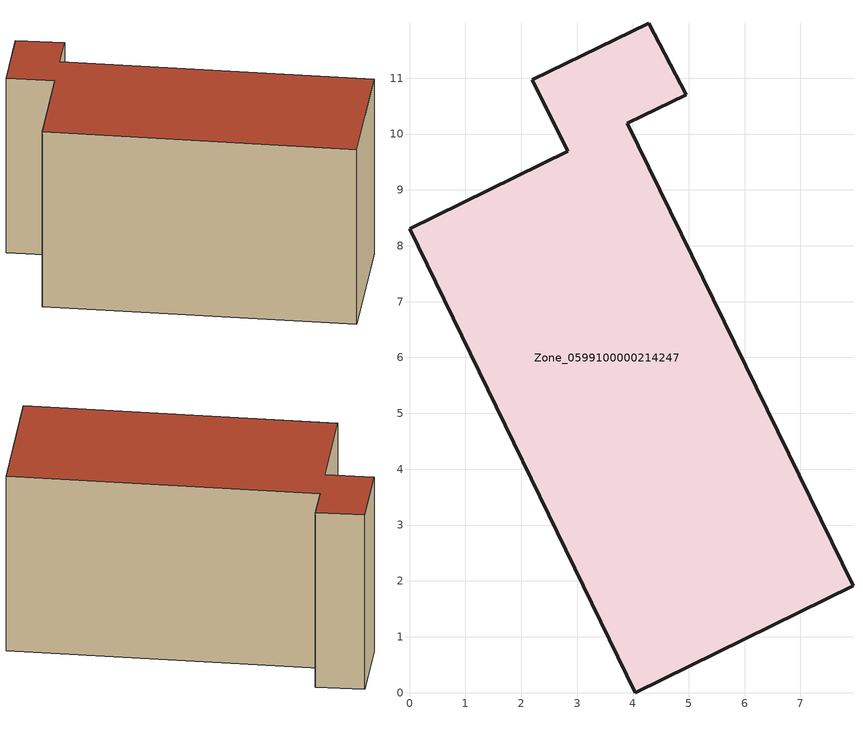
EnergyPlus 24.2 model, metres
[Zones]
Zone_0599100000214247
 floor ground (C_G): 7.94,1.91 4.04,0 0,8.3 2.83,9.69 2.2,10.97 4.28,11.98 4.95,10.7 3.89,10.19 z0
 wall outside (C_F): 4.95,10.7 4.28,11.98 2.2,10.97 2.83,9.69 0,8.3 4.04,0 7.94,1.91 3.89,10.19 4.95,10.7 z0:5.78
 roof outside (C_R): 7.94,1.91 3.89,10.19 4.95,10.7 4.28,11.98 2.2,10.97 2.83,9.69 0,8.3 4.04,0 z5.78
[BUILDING]
Pand.0599100000214247: North Axis=0; Terrain=City; Loads Convergence Tolerance Value=0.04; Temperature Convergence Tolerance Value=0.4; Solar Distribution=FullExterior; Maximum Number of Warmup Days=25; Minimum Number of Warmup Days=1
[Site:Location]
Rotterdam.The.Hague.AP_ZH_NLD Design_Conditions: Latitude=51.96; Longitude=4.45; Time Zone=1; Elevation=-4.5
[SITE:GROUNDTEMPERATURE:BUILDINGSURFACE]
18, 18, 18, 18, 18, 18, 18, 18, 18, 18, 18, 18
[MATERIAL] Thermal Absorptance=0.9; Solar Absorptance=0.7; Visible Absorptance=0.7
Name | Roughness | Thickness | Conductivity | Density | Specific Heat
G.TI.1946-1964 | MediumSmooth | 0.15 | 1 | 540 | 1210
F.TI.1946-1964 | Rough | 0.3 | 0.857143 | 1920 | 840
R.TI.1946-1964 | MediumRough | 0.2 | 0.277778 | 1500 | 1000
[CONSTRUCTION]
C_G: G.TI.1946-1964
C_F: F.TI.1946-1964
C_R: R.TI.1946-1964
[ZONE]
Zone_0599100000214247: Type=1; Multiplier=1; Ceiling Height=Autocalculate; Volume=Autocalculate; Floor Area=autocalculate; Part of Total Floor Area=Yes
[ZONEINFILTRATION:DESIGNFLOWRATE]
Infil_Zone_0599100000214247: Zone or ZoneList or Space or SpaceList=Zone_0599100000214247; Schedule=AlwaysOn; Design Flow Rate Calculation Method=Flow/Area; Flow Rate per Floor Area=0.003; Constant Term Coefficient=1; Temperature Term Coefficient=0; Velocity Term Coefficient=0; Velocity Squared Term Coefficient=0
[HVACTEMPLATE:ZONE:IDEALLOADSAIRSYSTEM]
Zone_0599100000214247: Maximum Heating Supply Air Temperature=50; Minimum Cooling Supply Air Temperature=13; Maximum Heating Supply Air Humidity Ratio=0.0156; Minimum Cooling Supply Air Humidity Ratio=0.0077; Heating Limit=NoLimit; Cooling Limit=NoLimit; Dehumidification Control Type=ConstantSensibleHeatRatio; Cooling Sensible Heat Ratio=0.7; Dehumidification Setpoint=60; Humidification Control Type=None; Humidification Setpoint=30; Outdoor Air Method=None; Outdoor Air Flow Rate per Person=0.00944; Outdoor Air Flow Rate per Zone Floor Area=0; Outdoor Air Flow Rate per Zone=0; Demand Controlled Ventilation Type=None; Outdoor Air Economizer Type=NoEconomizer; Heat Recovery Type=None; Sensible Heat Recovery Effectiveness=0.7; Latent Heat Recovery Effectiveness=0.65
[ZONECONTROL:THERMOSTAT]
ThermostatControl_Zone_0599100000214247: Zone or ZoneList=Zone_0599100000214247; Control Type Schedule=DualSetpointControlType; Control 1=Thermostat_Zone_0599100000214247; Temperature Difference Between Cutout And Setpoint=0
[THERMOSTATSETPOINT:DUALSETPOINT]
Thermostat_Zone_0599100000214247: Heating Setpoint Temperature Schedule=HeatingSetpoint_Zone_0599100000214247; Cooling Setpoint Temperature Schedule=CoolingSetpoint_Zone_0599100000214247
[SCHEDULE:COMPACT]
HeatingSetpoint_Zone_0599100000214247: Through: 12/31, For: AllDays, Until: 24:00, 21
CoolingSetpoint_Zone_0599100000214247: Through: 12/31, For: AllDays, Until: 24:00, 24
DualSetpointControlType: Through: 12/31, For: AllDays, Until: 24:00, 4
AlwaysOn: Through: 12/31, For: AllDays, Until: 24:00, 1
